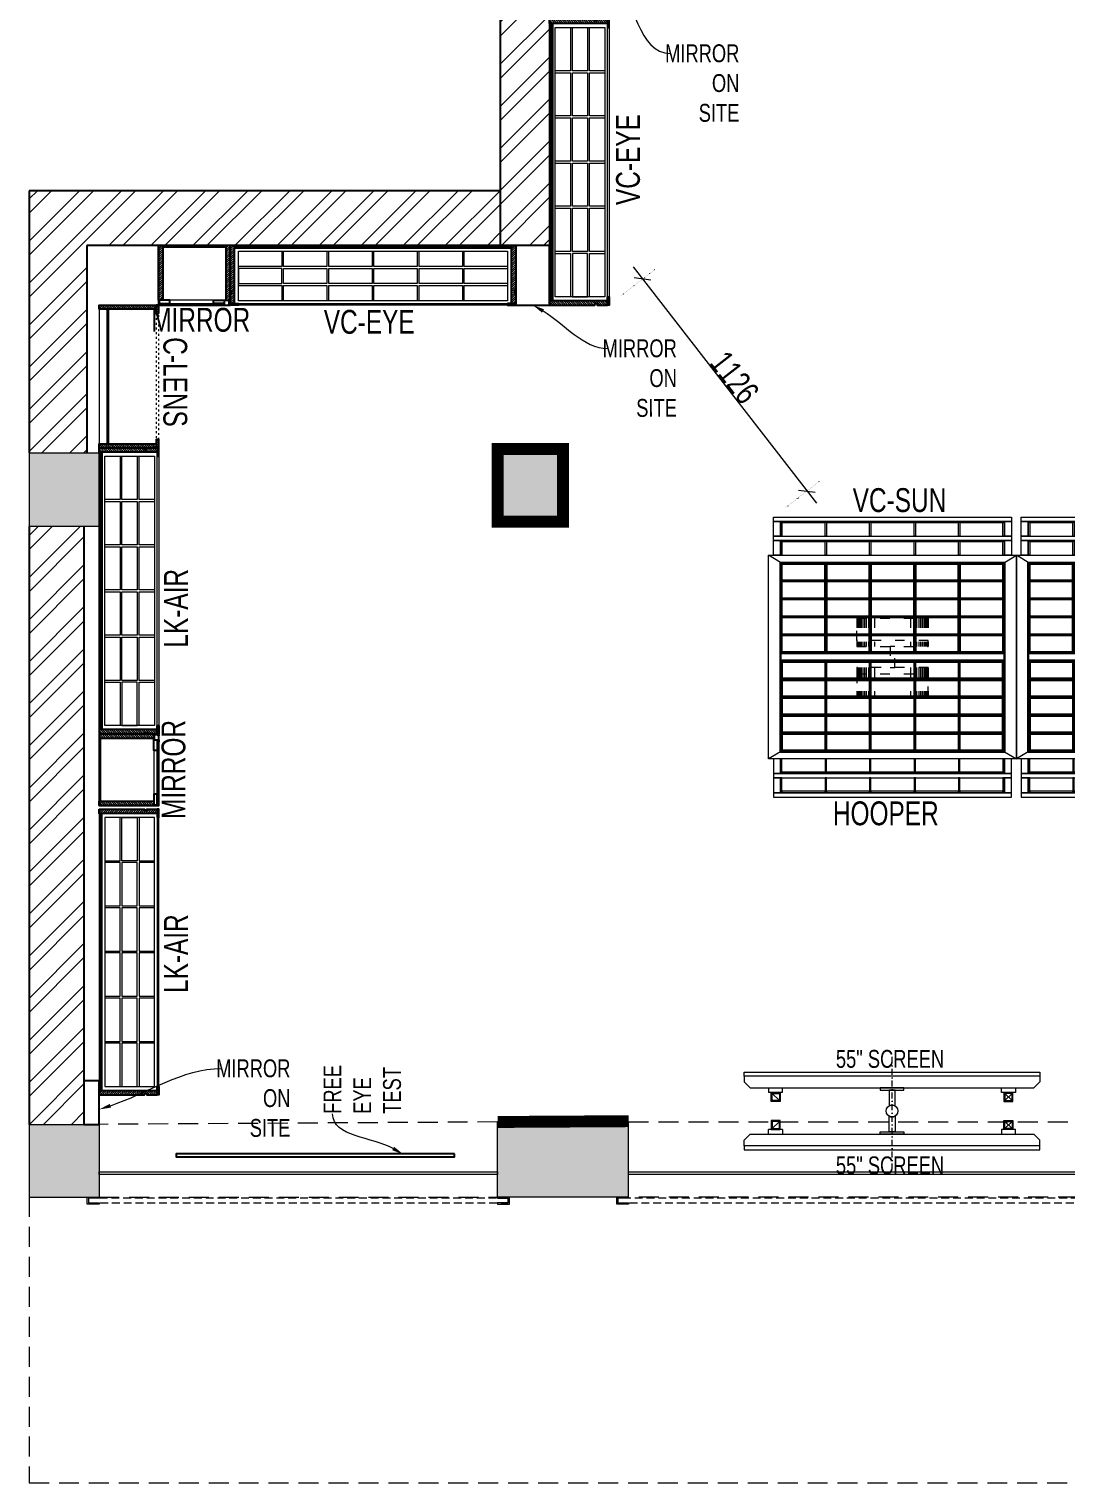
# Model space of a CAD drawing. Header units: feet. Extents: x 6760453 to 6769213, y -5286336 to -5277010.
# Drawn here: x 6760453 to 6764806, y -5286336 to -5280234 of the extents above; entities that cross this region are included whole.
import ezdxf
from ezdxf import colors
from ezdxf.entities.mleader import LeaderData, LeaderLine
from ezdxf.math import Vec2, Vec3

# ---------------------------------------------------------------- set-up
doc = ezdxf.new("R2010")
doc.units = ezdxf.units.FT
doc.header["$LTSCALE"] = 33
doc.header["$MEASUREMENT"] = 0
doc.header["$PDMODE"] = 3
doc.header["$PDSIZE"] = -1
for name, pattern in [('ACAD_ISO03W100', [30, 12, -18]), ('DASHDOT2', [0.5, 0.25, -0.125, 0, -0.125]), ('DOT2', [0.125, 0, -0.125]), ('HIDDEN', [9.525, 6.35, -3.175]), ('HIDDENX2', [0.75, 0.5, -0.25])]:
    doc.linetypes.add(name, pattern=pattern)
for name, color, linetype, lineweight in [('A-COL', 243, 'Continuous', 9), ('A-Glazing', 4, 'Continuous', 20), ('A-shutter', 8, 'Continuous', 18), ('beam', 90, 'Continuous', 9), ('column hatch', 5, 'Continuous', 0), ('HIDDEN LINE', 177, 'Continuous', 0), ('LENS-DIM', 252, 'Continuous', 5), ('LENS-PARTITION', 21, 'Continuous', 25), ('LENS-TEXT', 31, 'Continuous', 5), ('LENS_TEXT', 31, 'Continuous', 5), ('LK-EQPMT', 3, 'Continuous', 18), ('LK-FF&E FLOOR', 1, 'Continuous', 9), ('LK-FF&E WALL', 1, 'Continuous', 9), ('LK-IT', 3, 'Continuous', 18), ('LK-MIRROR', 133, 'Continuous', 13), ('LN-ELEVATION-1', 81, 'Continuous', 25), ('LN-ELEVATION-2', 103, 'Continuous', 20), ('LN-ELEVATION-3', 125, 'Continuous', 18), ('LN-ELEVATION-4', 145, 'Continuous', 13), ('LN-ELEVATION-5', 167, 'Continuous', 5), ('LN-HATCH', 251, 'Continuous', 0), ('PLANO-TXT', 252, 'Continuous', 5), ('rolling shutter', 1, 'Continuous', 5)]:
    doc.layers.add(name, color=color, linetype=linetype, lineweight=lineweight)
doc.layers.add('A-WALL', color=1, linetype='Continuous')
doc.styles.add('LK TXT', font='GILC____.TTF', dxfattribs={"height": 100})
doc.styles.get("Standard").update_dxf_attribs({"font": 'GILC____.TTF'})
doc.dimstyles.new('100MM', dxfattribs={"dimtxt": 100, "dimasz": 50, "dimexe": 65, "dimexo": 65, "dimtad": 1, "dimdec": 0, "dimtxsty": 'Standard', "dimblk": 'OBLIQUE', "dimcen": 2.5, "dimdle": 65, "dimclrd": 256, "dimclre": 256, "dimclrt": 1, "dimadec": 0, "dimazin": 0, "dimtfac": 1, "dimtdec": 0, "dimtmove": 1, "dimatfit": 3, "dimfxl": 1, "dimlwd": -1, "dimlwe": -1, "dimarcsym": 0})
pattern_1 = [(225, (-7066004.11, 5282751.5), (88.2999593, -88.2999593), []), (225, (-7066062.98, 5282751.5), (88.2999593, -88.2999593), [])]
pattern_2 = [(45, (3990327.2935, 1709214.6916), (-4.4901280605, 4.4901280605), [])]
pattern_3 = [(45, (7858054.0837, 3504049.203), (-4.4901280605, 4.4901280605), [])]

# ---------------------------------------------------------------- blocks, each defined once
blk = doc.blocks.new('*U38')
at = {"layer": 'A-shutter', "color": 5, "ltscale": 10}
for points in [[(41038450.5, -1561539.2), (41038450.5, -1561544.2), (41038405.5, -1561544.2), (41038405.5, -1561564.2), (41038450.5, -1561564.2), (41038450.5, -1561569.2), (41038400.5, -1561569.2), (41038400.5, -1561539.2)], [(41040123.5, -1561539.2), (41040123.5, -1561544.2), (41040168.5, -1561544.2), (41040168.5, -1561564.2), (41040123.5, -1561564.2), (41040123.5, -1561569.2), (41040173.5, -1561569.2), (41040173.5, -1561539.2)]]:
    blk.add_lwpolyline(points, close=True, dxfattribs=at)
at = {"layer": 'A-shutter', "color": 5, "linetype": 'HIDDENX2', "ltscale": 2}
blk.add_lwpolyline([(41038405.5, -1561544.2), (41038405.5, -1561564.2), (41040168.5, -1561564.2), (41040168.5, -1561544.2)], close=True, dxfattribs=at)
blk = doc.blocks.new('*U39')
at = {"layer": 'A-shutter', "color": 5, "ltscale": 10}
for points in [[(41038450.5, -1561539.2), (41038450.5, -1561544.2), (41038405.5, -1561544.2), (41038405.5, -1561564.2), (41038450.5, -1561564.2), (41038450.5, -1561569.2), (41038400.5, -1561569.2), (41038400.5, -1561539.2)], [(41040840.5, -1561539.2), (41040840.5, -1561544.2), (41040885.5, -1561544.2), (41040885.5, -1561564.2), (41040840.5, -1561564.2), (41040840.5, -1561569.2), (41040890.5, -1561569.2), (41040890.5, -1561539.2)]]:
    blk.add_lwpolyline(points, close=True, dxfattribs=at)
at = {"layer": 'A-shutter', "color": 5, "linetype": 'HIDDENX2', "ltscale": 2}
blk.add_lwpolyline([(41038405.5, -1561544.2), (41038405.5, -1561564.2), (41040885.5, -1561564.2), (41040885.5, -1561544.2)], close=True, dxfattribs=at)
blk = doc.blocks.new('A$C0752b630')
at = {"layer": 'column hatch'}
h = blk.add_hatch(color=8, dxfattribs=at)
h.dxf.hatch_style = 1
h.paths.add_polyline_path([(-5049, 270), (-5343, 270), (-5343, -40), (-5049, -40)])
h.paths.add_polyline_path([(-5049, -2549), (-5343, -2549), (-5343, -2854), (-5049, -2854)])
h.paths.add_polyline_path([(-2826, -2539), (-3308, -2539), (-3376, -2539), (-3376, -2854), (-2826, -2854)])
h.paths.add_polyline_path([(451, -2539), (-436, -2539), (-436, -2854), (451, -2854)])
h.paths.add_polyline_path([(3417, -2488), (3155, -2488), (3155, -2539), (2858, -2539), (2858, -2854), (3417, -2854)])
h.paths.add_polyline_path([(158, 378), (-158, 378), (-158, 0), (158, 0)])
h.paths.add_polyline_path([(-3101, 286), (-3158, 286), (-3376, 286), (-3376, -19), (-3161, -19), (-3103, -19)])
h.paths.add_polyline_path([(-3085, 3075), (-3365, 3075), (-3365, 2773), (-3085, 2773)])
h.paths.add_polyline_path([(190, 3090), (-158, 3090), (-158, 2714), (190, 2714)])
h.paths.add_polyline_path([(3417, 5272), (3105, 5272), (3105, 4860), (3417, 4860)])
h.paths.add_polyline_path([(3417, 3087), (3105, 3087), (3105, 2748), (3417, 2748)])
at = {"layer": 'LN-HATCH'}
h = blk.add_hatch(dxfattribs=at)
h.set_pattern_fill('ANSI32', color=256, scale=333, angle=180)
h.set_pattern_definition(pattern_1)
h.paths.add_polyline_path([(-3158, 2773), (-3365, 2773), (-3365, 1140), (-3158, 1140)])
h = blk.add_hatch(dxfattribs=at)
h.set_pattern_fill('ANSI32', color=256, scale=333, angle=180)
h.set_pattern_definition(pattern_1)
h.paths.add_polyline_path([(-3365, 1370), (-5343, 1370), (-5343, 270), (-5101, 270), (-5101, 1140), (-3365, 1140)])
h.paths.add_polyline_path([(-5113, -40), (-5343, -40), (-5343, -2549), (-5113, -2549)])
at = {"layer": 'A-COL'}
for p, q in [((-5343, 270), (-5049, 270)), ((-5343, 270), (-5343, -40)), ((-5049, 270), (-5049, -40)), ((-3376, -19), (-3376, 286)), ((-3376, 286), (-3158, 286)), ((-3158, 286), (-3101, 286)), ((-3101, -19), (-3101, 286)), ((-5049, -40), (-5343, -40)), ((-3161, -19), (-3376, -19)), ((-3161, -19), (-3101, -19)), ((-5343, -2549), (-5343, -2854)), ((-5343, -2549), (-5049, -2549)), ((-5049, -2549), (-5049, -2854)), ((-3376, -2854), (-3376, -2539)), ((-3376, -2539), (-3308, -2539)), ((-2826, -2539), (-3308, -2539)), ((-2826, -2854), (-2826, -2539)), ((-5343, -2854), (-5049, -2854)), ((-2826, -2854), (-3376, -2854))]:
    blk.add_line(p, q, dxfattribs=at)
at = {"layer": 'A-Glazing'}
for points in [[(-5049, -2748.1), (-3376, -2748.1), (-3376, -2760.1), (-5049, -2760.1)], [(-2826, -2748.1), (-436, -2748.1), (-436, -2760.1), (-2826, -2760.1)]]:
    blk.add_lwpolyline(points, close=True, dxfattribs=at)
at = {"layer": 'A-WALL'}
for p, q in [((-3365, 2773), (-3365, 1140)), ((-3158, 2773), (-3158, 1140)), ((-3365, 1370), (-5343, 1370)), ((-5343, 1370), (-5343, 270)), ((-3158, 1140), (-5101, 1140)), ((-5101, 1140), (-5101, 270)), ((-5343, -40), (-5343, -2549)), ((-5113, -40), (-5113, -2549))]:
    blk.add_line(p, q, dxfattribs=at)
at = {"layer": 'beam', "linetype": 'HIDDEN', "ltscale": 0.4}
for p, q in [((-5343, -2854), (-5343, -4054)), ((-5343, -4054), (3417, -4054))]:
    blk.add_line(p, q, dxfattribs=at)
for points in [[(-3376, -2539), (-5049, -2549), (-5049, -2854), (-3376, -2854)], [(-2826, -2539), (-436, -2539), (-436, -2854), (-2826, -2854)]]:
    blk.add_lwpolyline(points, close=True, dxfattribs=at)
at = {"layer": 'rolling shutter'}
for name, p in [('*U38', (-41043499.5, 1558685.2)), ('*U39', (-41041276.5, 1558685.2))]:
    blk.add_blockref(name, p, dxfattribs=at)
blk = doc.blocks.new('CLENS 600')
at = {"layer": 'LN-HATCH', "ltscale": 0.5}
h = blk.add_hatch(dxfattribs=at)
h.set_pattern_fill('ANSI31', color=256, scale=2)
h.set_pattern_definition(pattern_2)
h.paths.add_polyline_path([(-600, 0), (-582, 0), (-582, -240), (-600, -240)])
h = blk.add_hatch(dxfattribs=at)
h.set_pattern_fill('ANSI31', color=256, scale=2)
h.set_pattern_definition([(45, (3975657.573, 1709214.6916), (-4.490128061, 4.490128061), [])])
h.paths.add_polyline_path([(-18, 0), (0, 0), (0, -240), (-18, -240)])
h = blk.add_hatch(dxfattribs=at)
h.set_pattern_fill('ANSI31', color=256, scale=2)
h.set_pattern_definition([(45, (3990252.2935, 1709214.6916), (-4.4901280605, 4.4901280605), [])])
h.paths.add_polyline_path([(-582, -40), (-18, -40), (-18, -34), (-582, -34)])
h = blk.add_hatch(dxfattribs=at)
h.set_pattern_fill('ANSI31', color=256, scale=2)
h.set_pattern_definition(pattern_2)
h.paths.add_polyline_path([(-600, -250), (-565, -250), (-565, -240), (-600, -240)])
h = blk.add_hatch(dxfattribs=at)
h.set_pattern_fill('ANSI31', color=256, scale=2)
h.set_pattern_definition([(45, (3990177.2935, 1709214.6916), (-4.4901280605, 4.4901280605), [])])
h.paths.add_polyline_path([(-35, -250), (0, -250), (0, -240), (-35, -240)])
at = {"layer": 'HIDDEN LINE', "linetype": 'ACAD_ISO03W100', "ltscale": 0.02}
for p, q in [((-35, -240), (-565, -240)), ((-565, -250), (-35, -250))]:
    blk.add_line(p, q, dxfattribs=at)
at = {"layer": 'LN-ELEVATION-1', "ltscale": 0.5}
for points in [[(-600, 0), (-582, 0), (-582, -240), (-600, -240)], [(-18, 0), (0, 0), (0, -240), (-18, -240)], [(-582, -40), (-18, -40), (-18, -34), (-582, -34)], [(-600, -250), (-565, -250), (-565, -240), (-600, -240)], [(-35, -250), (0, -250), (0, -240), (-35, -240)]]:
    blk.add_lwpolyline(points, close=True, dxfattribs=at)
at = {"layer": 'LN-ELEVATION-4'}
blk.add_line((-18, 0), (-582, 0), dxfattribs=at)
blk = doc.blocks.new('VC HD 1200')
at = {"layer": 'LN-HATCH', "ltscale": 0.5}
h = blk.add_hatch(dxfattribs=at)
h.set_pattern_fill('ANSI31', color=256, scale=2)
h.set_pattern_definition([(45, (3760859.753, 1795248.936), (-4.490128061, 4.490128061), [])])
h.paths.add_polyline_path([(-1200, 250), (-1200, 60), (-1194, 60), (-1194, 50), (-1200, 50), (-1200, 6), (-1182, 6), (-1182, 250)])
h = blk.add_hatch(dxfattribs=at)
h.set_pattern_fill('ANSI31', color=256, scale=2)
h.set_pattern_definition(pattern_3)
h.paths.add_polyline_path([(0, 250), (0, 60), (-6, 60), (-6, 50), (0, 50), (0, 6), (-18, 6), (-18, 250)])
h = blk.add_hatch(dxfattribs=at)
h.set_pattern_fill('ANSI31', color=256, scale=2)
h.set_pattern_definition([(45, (7858047.0837, 3504049.203), (-4.4901280605, 4.4901280605), [])])
h.paths.add_polyline_path([(-1165, 6), (-1165, 0), (-1200, 0), (-1200, 6)])
h = blk.add_hatch(dxfattribs=at)
h.set_pattern_fill('ANSI31', color=256, scale=2)
h.set_pattern_definition(pattern_3)
h.paths.add_polyline_path([(-28, 6), (-28, 0), (0, 0), (0, 6)])
at = {"layer": 'LN-ELEVATION-1', "ltscale": 0.5}
for points in [[(-1200, 250), (-1200, 60), (-1194, 60), (-1194, 50), (-1200, 50), (-1200, 6), (-1182, 6), (-1182, 250)], [(0, 250), (0, 60), (-6, 60), (-6, 50), (0, 50), (0, 6), (-18, 6), (-18, 250)], [(-18, 238), (-1182, 238), (-1182, 244), (-18, 244)], [(-1165, 6), (-1165, 0), (-1200, 0), (-1200, 6)], [(-35, 6), (-35, 0), (0, 0), (0, 6)]]:
    blk.add_lwpolyline(points, close=True, dxfattribs=at)
at = {"layer": 'LN-ELEVATION-3', "ltscale": 0.5}
for p, q in [((-1182, 250), (-18, 250)), ((-1165, 6), (-35, 6)), ((-35, 0), (-1165, 0))]:
    blk.add_line(p, q, dxfattribs=at)
for points in [[(-1165, 226), (-35, 226), (-35, 18), (-1165, 18)], [(-1165, 226), (-983.3, 226), (-983.3, 162), (-1165, 162)], [(-975.3, 226), (-793.7, 226), (-793.7, 162), (-975.3, 162)], [(-785.7, 226), (-604, 226), (-604, 162), (-785.7, 162)], [(-596, 226), (-414.3, 226), (-414.3, 162), (-596, 162)], [(-406.3, 226), (-224.7, 226), (-224.7, 162), (-406.3, 162)], [(-216.7, 226), (-35, 226), (-35, 162), (-216.7, 162)], [(-1165, 90), (-983.3, 90), (-983.3, 154), (-1165, 154)], [(-975.3, 154), (-793.7, 154), (-793.7, 90), (-975.3, 90)], [(-785.7, 154), (-604, 154), (-604, 90), (-785.7, 90)], [(-596, 154), (-414.3, 154), (-414.3, 90), (-596, 90)], [(-406.3, 154), (-224.7, 154), (-224.7, 90), (-406.3, 90)], [(-216.7, 154), (-35, 154), (-35, 90), (-216.7, 90)], [(-1165, 82), (-983.3, 82), (-983.3, 18), (-1165, 18)], [(-975.3, 82), (-793.7, 82), (-793.7, 18), (-975.3, 18)], [(-785.7, 82), (-604, 82), (-604, 18), (-785.7, 18)], [(-596, 82), (-414.3, 82), (-414.3, 18), (-596, 18)], [(-406.3, 82), (-224.7, 82), (-224.7, 18), (-406.3, 18)], [(-216.7, 82), (-35, 82), (-35, 18), (-216.7, 18)]]:
    blk.add_lwpolyline(points, close=True, dxfattribs=at)
blk = doc.blocks.new('MIRROR')
at = {"layer": 'LN-HATCH', "ltscale": 0.5}
h = blk.add_hatch(dxfattribs=at)
h.set_pattern_fill('ANSI31', color=256, scale=2)
h.set_pattern_definition([(45, (4060433.7416, 1708720.787), (-4.4901280605, 4.4901280605), [])])
h.paths.add_polyline_path([(212.9, 101.3), (230.9, 101.3), (230.9, -127.7), (212.9, -127.7)])
h.paths.add_polyline_path([(230.9, 95.3), (494.9, 95.3), (494.9, 101.3), (230.9, 101.3)])
h.paths.add_polyline_path([(512.9, 101.3), (494.9, 101.3), (494.9, -127.7), (512.9, -127.7)])
at = {"layer": 'Defpoints'}
blk.add_lwpolyline([(512.9, 101.3), (212.9, 101.3), (212.9, -148.7), (512.9, -148.7)], close=True, dxfattribs=at)
at = {"layer": 'LN-ELEVATION-1'}
for points in [[(212.9, 101.3), (230.9, 101.3), (230.9, -127.7), (212.9, -127.7)], [(230.9, 95.3), (494.9, 95.3), (494.9, 101.3), (230.9, 101.3)], [(512.9, 101.3), (494.9, 101.3), (494.9, -127.7), (512.9, -127.7)], [(259.9, -141.7), (259.9, -127.7), (214.9, -127.7), (214.9, -148.7), (223.9, -148.7), (223.9, -147.2), (216.4, -147.2), (216.4, -141.7)], [(442.9, -141.7), (442.9, -127.7), (487.9, -127.7), (487.9, -148.7), (478.9, -148.7), (478.9, -147.2), (486.4, -147.2), (486.4, -141.7)], [(504.9, -148.7), (504.9, -147.2), (509.4, -147.2), (509.4, -129.2), (487.9, -129.2), (487.9, -127.7), (510.9, -127.7), (510.9, -148.7)]]:
    blk.add_lwpolyline(points, close=True, dxfattribs=at)
at = {"layer": 'LN-ELEVATION-2', "color": 4, "lineweight": 0}
blk.add_lwpolyline([(216.4, -141.7), (486.4, -141.7), (486.4, -147.2), (216.4, -147.2)], close=True, dxfattribs=at)
at = {"layer": 'LN-ELEVATION-2'}
blk.add_lwpolyline([(259.9, -141.7), (442.9, -141.7), (442.9, -127.7), (259.9, -127.7)], close=True, dxfattribs=at)
at = {"layer": 'LN-ELEVATION-4', "ltscale": 0.5}
blk.add_line((478.9, -148.7), (223.9, -148.7), dxfattribs=at)
blk = doc.blocks.new('ffgd')
at = {"layer": 'LN-ELEVATION-4', "linetype": 'ACAD_ISO03W100', "ltscale": 0.1}
blk.add_lwpolyline([(0, 47.3), (0, -41.5), (-20, -41.5), (-20, 47.3)], close=True, dxfattribs=at)
at = {"layer": 'LN-ELEVATION-5', "linetype": 'ACAD_ISO03W100', "ltscale": 0.1}
for p, q in [((-159.9, 165.7), (-159.9, 47.3)), ((-159.7, 165.7), (-159.7, 47.3)), ((-159.4, 165.7), (-159.4, 47.3)), ((-159, 165.7), (-159, 47.3)), ((-158.5, 165.7), (-158.5, 47.3)), ((-157.9, 165.7), (-157.9, 47.3)), ((-157.1, 165.7), (-157.1, 47.3)), ((-156.1, 165.7), (-156.1, 47.3)), ((-154.1, 165.7), (-154.1, 47.3)), ((-151.1, 165.7), (-151.1, 47.3)), ((-146.1, 165.7), (-146.1, 47.3)), ((-141.1, 165.7), (-141.1, 47.3)), ((-135.1, 165.7), (-135.1, 47.3)), ((-128.1, 165.7), (-128.1, 47.3)), ((-120.1, 165.7), (-120.1, 47.3)), ((-111.1, 165.7), (-111.1, 47.3)), ((-102.1, 165.7), (-102.1, 47.3)), ((-85, 165.7), (-85, 47.3)), ((65, 165.7), (65, 47.3)), ((82.1, 165.7), (82.1, 47.3)), ((91.1, 165.7), (91.1, 47.3)), ((100.1, 165.7), (100.1, 47.3)), ((108.1, 165.7), (108.1, 47.3)), ((115.1, 165.7), (115.1, 47.3)), ((121.1, 165.7), (121.1, 47.3)), ((126.1, 165.7), (126.1, 47.3)), ((131.1, 165.7), (131.1, 47.3)), ((134.1, 165.7), (134.1, 47.3)), ((136.1, 165.7), (136.1, 47.3)), ((137.1, 165.7), (137.1, 47.3)), ((137.9, 165.7), (137.9, 47.3)), ((138.5, 165.7), (138.5, 47.3)), ((139, 165.7), (139, 47.3)), ((139.4, 165.7), (139.4, 47.3)), ((139.7, 165.7), (139.7, 47.3)), ((139.9, 165.7), (139.9, 47.3)), ((-159.9, -41.5), (-159.9, -159.9)), ((-159.7, -41.5), (-159.7, -159.9)), ((-159.4, -41.5), (-159.4, -159.9)), ((-159, -41.5), (-159, -159.9)), ((-158.5, -41.5), (-158.5, -159.9)), ((-157.9, -41.5), (-157.9, -159.9)), ((-157.1, -41.5), (-157.1, -159.9)), ((-156.1, -41.5), (-156.1, -159.9)), ((-154.1, -41.5), (-154.1, -159.9)), ((-151.1, -41.5), (-151.1, -159.9)), ((-146.1, -41.5), (-146.1, -159.9)), ((-141.1, -41.5), (-141.1, -159.9)), ((-135.1, -41.5), (-135.1, -159.9)), ((-128.1, -41.5), (-128.1, -159.9)), ((-120.1, -41.5), (-120.1, -159.9)), ((-111.1, -41.5), (-111.1, -159.9)), ((-102.1, -41.5), (-102.1, -159.9)), ((-85, -41.5), (-85, -159.9)), ((65, -41.5), (65, -159.9)), ((82.1, -41.5), (82.1, -159.9)), ((91.1, -41.5), (91.1, -159.9)), ((100.1, -41.5), (100.1, -159.9)), ((108.1, -41.5), (108.1, -159.9)), ((115.1, -41.5), (115.1, -159.9)), ((121.1, -41.5), (121.1, -159.9)), ((126.1, -41.5), (126.1, -159.9)), ((131.1, -41.5), (131.1, -159.9)), ((134.1, -41.5), (134.1, -159.9)), ((136.1, -41.5), (136.1, -159.9)), ((137.1, -41.5), (137.1, -159.9)), ((137.9, -41.5), (137.9, -159.9)), ((138.5, -41.5), (138.5, -159.9)), ((139, -41.5), (139, -159.9)), ((139.4, -41.5), (139.4, -159.9)), ((139.7, -41.5), (139.7, -159.9)), ((139.9, -41.5), (139.9, -159.9))]:
    blk.add_line(p, q, dxfattribs=at)
for points in [[(140, 73), (140, 165.7), (-160, 165.7), (-160, 73)], [(140, -67.1), (140, -159.9), (-160, -159.9), (-160, -67.1)]]:
    blk.add_lwpolyline(points, dxfattribs=at)
for points in [[(140, 73), (140, 47.3), (-160, 47.3), (-160, 73)], [(140, -41.5), (140, -67.1), (-160, -67.1), (-160, -41.5)]]:
    blk.add_lwpolyline(points, close=True, dxfattribs=at)
blk = doc.blocks.new('EURO 1040 x 1175')
at = {"layer": 'LN-ELEVATION-1'}
for points in [[(-470, -327.4), (470, -327.4), (470, 467.6), (-470, 467.6)], [(-470, 85.1), (470, 85.1), (470, 467.6), (-470, 467.6)], [(-283.2, 85.1), (-277.2, 85.1), (-277.2, 467.6), (-283.2, 467.6)], [(-96.4, 85.1), (-90.4, 85.1), (-90.4, 467.6), (-96.4, 467.6)], [(90.4, 85.1), (96.4, 85.1), (96.4, 467.6), (90.4, 467.6)], [(277.2, 85.1), (283.2, 85.1), (283.2, 467.6), (277.2, 467.6)], [(-470, 386.6), (-283.2, 386.6), (-283.2, 392.6), (-470, 392.6)], [(-277.2, 386.6), (-96.4, 386.6), (-96.4, 392.6), (-277.2, 392.6)], [(-90.4, 386.6), (90.4, 386.6), (90.4, 392.6), (-90.4, 392.6)], [(96.4, 386.6), (277.2, 386.6), (277.2, 392.6), (96.4, 392.6)], [(283.2, 386.6), (470, 386.6), (470, 392.6), (283.2, 392.6)], [(-470, 311.2), (-283.2, 311.2), (-283.2, 317.2), (-470, 317.2)], [(-277.2, 311.2), (-96.4, 311.2), (-96.4, 317.2), (-277.2, 317.2)], [(-90.4, 311.2), (90.4, 311.2), (90.4, 317.2), (-90.4, 317.2)], [(96.4, 311.2), (277.2, 311.2), (277.2, 317.2), (96.4, 317.2)], [(283.2, 311.2), (470, 311.2), (470, 317.2), (283.2, 317.2)], [(-470, 235.8), (-283.2, 235.8), (-283.2, 241.8), (-470, 241.8)], [(-277.2, 235.8), (-96.4, 235.8), (-96.4, 241.8), (-277.2, 241.8)], [(-90.4, 235.8), (90.4, 235.8), (90.4, 241.8), (-90.4, 241.8)], [(96.4, 235.8), (277.2, 235.8), (277.2, 241.8), (96.4, 241.8)], [(283.2, 235.8), (470, 235.8), (470, 241.8), (283.2, 241.8)], [(-470, 160.4), (-283.2, 160.4), (-283.2, 166.4), (-470, 166.4)], [(-277.2, 160.4), (-96.4, 160.4), (-96.4, 166.4), (-277.2, 166.4)], [(-90.4, 160.4), (90.4, 160.4), (90.4, 166.4), (-90.4, 166.4)], [(96.4, 160.4), (277.2, 160.4), (277.2, 166.4), (96.4, 166.4)], [(283.2, 160.4), (470, 160.4), (470, 166.4), (283.2, 166.4)], [(-470, 85.1), (470, 85.1), (470, 55.1), (-470, 55.1)], [(-470, 55.1), (470, 55.1), (470, -327.4), (-470, -327.4)], [(-283.2, 55.1), (-277.2, 55.1), (-277.2, -327.4), (-283.2, -327.4)], [(-96.4, 55.1), (-90.4, 55.1), (-90.4, -327.4), (-96.4, -327.4)], [(90.4, 55.1), (96.4, 55.1), (96.4, -327.4), (90.4, -327.4)], [(277.2, 55.1), (283.2, 55.1), (283.2, -327.4), (277.2, -327.4)], [(-470, -20.3), (-283.2, -20.3), (-283.2, -26.3), (-470, -26.3)], [(-277.2, -20.3), (-96.4, -20.3), (-96.4, -26.3), (-277.2, -26.3)], [(-90.4, -20.3), (90.4, -20.3), (90.4, -26.3), (-90.4, -26.3)], [(96.4, -20.3), (277.2, -20.3), (277.2, -26.3), (96.4, -26.3)], [(283.2, -20.3), (470, -20.3), (470, -26.3), (283.2, -26.3)], [(-470, -95.7), (-283.2, -95.7), (-283.2, -101.7), (-470, -101.7)], [(-277.2, -95.7), (-96.4, -95.7), (-96.4, -101.7), (-277.2, -101.7)], [(-90.4, -95.7), (90.4, -95.7), (90.4, -101.7), (-90.4, -101.7)], [(96.4, -95.7), (277.2, -95.7), (277.2, -101.7), (96.4, -101.7)], [(283.2, -95.7), (470, -95.7), (470, -101.7), (283.2, -101.7)], [(-470, -171.1), (-283.2, -171.1), (-283.2, -177.1), (-470, -177.1)], [(-277.2, -171.1), (-96.4, -171.1), (-96.4, -177.1), (-277.2, -177.1)], [(-90.4, -171.1), (90.4, -171.1), (90.4, -177.1), (-90.4, -177.1)], [(96.4, -171.1), (277.2, -171.1), (277.2, -177.1), (96.4, -177.1)], [(283.2, -171.1), (470, -171.1), (470, -177.1), (283.2, -177.1)], [(-470, -246.4), (-283.2, -246.4), (-283.2, -252.4), (-470, -252.4)], [(-277.2, -246.4), (-96.4, -246.4), (-96.4, -252.4), (-277.2, -252.4)], [(-90.4, -246.4), (90.4, -246.4), (90.4, -252.4), (-90.4, -252.4)], [(96.4, -246.4), (277.2, -246.4), (277.2, -252.4), (96.4, -252.4)], [(283.2, -246.4), (470, -246.4), (470, -252.4), (283.2, -252.4)]]:
    blk.add_lwpolyline(points, close=True, dxfattribs=at)
for points in [[(-283.2, 461.6), (-464, 461.6), (-464, 317.2)], [(-96.4, 461.6), (-277.2, 461.6)], [(90.4, 461.6), (-90.4, 461.6)], [(277.2, 461.6), (96.4, 461.6)], [(464, 317.2), (464, 461.6), (283.2, 461.6)], [(-464, 311.2), (-464, 241.8)], [(464, 241.8), (464, 311.2)], [(-464, 235.8), (-464, 166.4)], [(464, 166.4), (464, 235.8)], [(-464, 160.4), (-464, 91.1), (-283.2, 91.1)], [(283.2, 91.1), (464, 91.1), (464, 160.4)], [(-277.2, 91.1), (-96.4, 91.1)], [(-90.4, 91.1), (90.4, 91.1)], [(96.4, 91.1), (277.2, 91.1)], [(-464, -20.3), (-464, 49.1), (-283.2, 49.1)], [(-277.2, 49.1), (-96.4, 49.1)], [(-90.4, 49.1), (90.4, 49.1)], [(96.4, 49.1), (277.2, 49.1)], [(283.2, 49.1), (464, 49.1), (464, -20.3)], [(-464, -95.7), (-464, -26.3)], [(464, -26.3), (464, -95.7)], [(-464, -171.1), (-464, -101.7)], [(464, -101.7), (464, -171.1)], [(-283.2, -321.4), (-464, -321.4), (-464, -177.1)], [(464, -177.1), (464, -321.4), (283.2, -321.4)], [(-96.4, -321.4), (-277.2, -321.4)], [(90.4, -321.4), (-90.4, -321.4)], [(277.2, -321.4), (96.4, -321.4)]]:
    blk.add_lwpolyline(points, dxfattribs=at)
at = {"layer": 'LN-ELEVATION-2'}
blk.add_lwpolyline([(-520, -357.4), (520, -357.4), (520, 497.6), (-520, 497.6)], close=True, dxfattribs=at)
for points in [[(-470, 467.6), (-520, 497.6)], [(470, 467.6), (520, 497.6)], [(-470, -327.4), (-520, -357.4)], [(470, -327.4), (520, -357.4)]]:
    blk.add_lwpolyline(points, dxfattribs=at)
at = {"layer": 'LN-ELEVATION-3'}
for points in [[(-500, 559.6), (500, 559.6), (500, 577.6), (-500, 577.6)], [(-500, 497.6), (-470, 497.6), (-470, 559.6), (-500, 559.6)], [(470, 497.6), (500, 497.6), (500, 559.6), (470, 559.6)], [(-500, -357.4), (-470, -357.4), (-470, -419.4), (-500, -419.4)], [(470, -357.4), (500, -357.4), (500, -419.4), (470, -419.4)], [(-500, -419.4), (500, -419.4), (500, -437.4), (-500, -437.4)]]:
    blk.add_lwpolyline(points, close=True, dxfattribs=at)
at = {"layer": 'LN-ELEVATION-4'}
for points in [[(-500, 639.6), (500, 639.6), (500, 657.6), (-500, 657.6)], [(-500, 577.6), (-470, 577.6), (-470, 639.6), (-500, 639.6)], [(470, 577.6), (500, 577.6), (500, 639.6), (470, 639.6)], [(-470, 497.6), (-464, 497.6), (-464, 559.6), (-470, 559.6)], [(-464, 553.6), (-283.2, 553.6), (-283.2, 559.6), (-464, 559.6)], [(-283.2, 497.6), (-277.2, 497.6), (-277.2, 559.6), (-283.2, 559.6)], [(-277.2, 553.6), (-96.4, 553.6), (-96.4, 559.6), (-277.2, 559.6)], [(-96.4, 497.6), (-90.4, 497.6), (-90.4, 559.6), (-96.4, 559.6)], [(-90.4, 553.6), (90.4, 553.6), (90.4, 559.6), (-90.4, 559.6)], [(90.4, 497.6), (96.4, 497.6), (96.4, 559.6), (90.4, 559.6)], [(96.4, 553.6), (277.2, 553.6), (277.2, 559.6), (96.4, 559.6)], [(277.2, 497.6), (283.2, 497.6), (283.2, 559.6), (277.2, 559.6)], [(283.2, 553.6), (464, 553.6), (464, 559.6), (283.2, 559.6)], [(464, 497.6), (470, 497.6), (470, 559.6), (464, 559.6)], [(-470, -357.4), (-464, -357.4), (-464, -419.4), (-470, -419.4)], [(-283.2, -357.4), (-277.2, -357.4), (-277.2, -419.4), (-283.2, -419.4)], [(-96.4, -357.4), (-90.4, -357.4), (-90.4, -419.4), (-96.4, -419.4)], [(90.4, -357.4), (96.4, -357.4), (96.4, -419.4), (90.4, -419.4)], [(277.2, -357.4), (283.2, -357.4), (283.2, -419.4), (277.2, -419.4)], [(464, -357.4), (470, -357.4), (470, -419.4), (464, -419.4)], [(-464, -413.4), (-283.2, -413.4), (-283.2, -419.4), (-464, -419.4)], [(-277.2, -413.4), (-96.4, -413.4), (-96.4, -419.4), (-277.2, -419.4)], [(-90.4, -413.4), (90.4, -413.4), (90.4, -419.4), (-90.4, -419.4)], [(96.4, -413.4), (277.2, -413.4), (277.2, -419.4), (96.4, -419.4)], [(283.2, -413.4), (464, -413.4), (464, -419.4), (283.2, -419.4)], [(-500, -437.4), (-470, -437.4), (-470, -499.4), (-500, -499.4)], [(470, -437.4), (500, -437.4), (500, -499.4), (470, -499.4)], [(-500, -499.4), (500, -499.4), (500, -517.4), (-500, -517.4)]]:
    blk.add_lwpolyline(points, close=True, dxfattribs=at)
at = {"layer": 'LN-ELEVATION-5'}
for points in [[(-470, 577.6), (-464, 577.6), (-464, 639.6), (-470, 639.6)], [(-464, 633.6), (-283.2, 633.6), (-283.2, 639.6), (-464, 639.6)], [(-283.2, 577.6), (-277.2, 577.6), (-277.2, 639.6), (-283.2, 639.6)], [(-277.2, 633.6), (-96.4, 633.6), (-96.4, 639.6), (-277.2, 639.6)], [(-96.4, 577.6), (-90.4, 577.6), (-90.4, 639.6), (-96.4, 639.6)], [(-90.4, 633.6), (90.4, 633.6), (90.4, 639.6), (-90.4, 639.6)], [(90.4, 577.6), (96.4, 577.6), (96.4, 639.6), (90.4, 639.6)], [(96.4, 633.6), (277.2, 633.6), (277.2, 639.6), (96.4, 639.6)], [(277.2, 577.6), (283.2, 577.6), (283.2, 639.6), (277.2, 639.6)], [(283.2, 633.6), (464, 633.6), (464, 639.6), (283.2, 639.6)], [(464, 577.6), (470, 577.6), (470, 639.6), (464, 639.6)], [(-470, -437.4), (-464, -437.4), (-464, -499.4), (-470, -499.4)], [(-283.2, -437.4), (-277.2, -437.4), (-277.2, -499.4), (-283.2, -499.4)], [(-96.4, -437.4), (-90.4, -437.4), (-90.4, -499.4), (-96.4, -499.4)], [(90.4, -437.4), (96.4, -437.4), (96.4, -499.4), (90.4, -499.4)], [(277.2, -437.4), (283.2, -437.4), (283.2, -499.4), (277.2, -499.4)], [(464, -437.4), (470, -437.4), (470, -499.4), (464, -499.4)], [(-464, -493.4), (-283.2, -493.4), (-283.2, -499.4), (-464, -499.4)], [(-277.2, -493.4), (-96.4, -493.4), (-96.4, -499.4), (-277.2, -499.4)], [(-90.4, -493.4), (90.4, -493.4), (90.4, -499.4), (-90.4, -499.4)], [(96.4, -493.4), (277.2, -493.4), (277.2, -499.4), (96.4, -499.4)], [(283.2, -493.4), (464, -493.4), (464, -499.4), (283.2, -499.4)]]:
    blk.add_lwpolyline(points, close=True, dxfattribs=at)
at = {"layer": 'LENS-DIM'}
blk.add_blockref('ffgd', (10, 67.1), dxfattribs=at)
blk = doc.blocks.new('55INCH')
at = {"layer": 'LK-EQPMT', "ltscale": 12}
for p, q in [((2111558.8, 1135690.5), (2111583.2, 1135690.5)), ((2111583.2, 1135690.5), (2111607.7, 1135666)), ((2111607.7, 1134473.9), (2111607.7, 1135666)), ((2111607.7, 1135587.9), (2111627.2, 1135587.9)), ((2111627.2, 1135587.9), (2111627.2, 1135529.3)), ((2111627.2, 1135529.3), (2111607.7, 1135529.3)), ((2111627.2, 1134610.6), (2111607.7, 1134610.6)), ((2111627.2, 1134610.6), (2111627.2, 1134552)), ((2111607.7, 1134552), (2111627.2, 1134552)), ((2111583.2, 1134449.5), (2111607.7, 1134473.9)), ((2111558.8, 1134449.5), (2111583.2, 1134449.5))]:
    blk.add_line(p, q, dxfattribs=at)
at = {"layer": 'LK-EQPMT'}
for p, q in [((2111661.6, 1135543.3), (2111631, 1135573.9)), ((2111661.6, 1135573.9), (2111631, 1135543.3)), ((2111661.6, 1134597.1), (2111631, 1134566.5))]:
    blk.add_line(p, q, dxfattribs=at)
at = {"layer": 'LK-EQPMT', "ltscale": 12}
blk.add_lwpolyline([(2111542.6, 1135690.5), (2111558.8, 1135690.5), (2111558.8, 1134449.5), (2111542.6, 1134449.5)], close=True, dxfattribs=at)
at = {"layer": 'LK-EQPMT'}
for points in [[(2111627.2, 1135577.7), (2111627.2, 1135539.5), (2111665.4, 1135539.5), (2111665.4, 1135577.7)], [(2111631, 1135573.9), (2111631, 1135543.3), (2111661.6, 1135543.3), (2111661.6, 1135573.9)], [(2111627.2, 1134562.7), (2111627.2, 1134600.9), (2111665.4, 1134600.9), (2111665.4, 1134562.7)], [(2111631, 1134566.5), (2111631, 1134597.1), (2111661.6, 1134597.1), (2111661.6, 1134566.5)]]:
    blk.add_lwpolyline(points, close=True, dxfattribs=at)
blk = doc.blocks.new('_Oblique')
at = {"color": 0, "lineweight": -2}
blk.add_line((-0.5, -0.5), (0.5, 0.5), dxfattribs=at)
blk = doc.blocks.new('*D45')
at = {"layer": 'Defpoints', "color": 0}
for p in [(6762888.2, -5281392.2), (6763718.9, -5282173.1), (6763578.2, -5282282.2)]:
    blk.add_point(p, dxfattribs=at)
at = {"layer": 'LENS-DIM', "linetype": 'DOT2'}
for p, q in [((6762939.5, -5281352.4), (6763080.2, -5281243.3)), ((6763629.5, -5282242.4), (6763770.2, -5282133.3))]:
    blk.add_line(p, q, dxfattribs=at)
at = {"layer": 'LENS-DIM'}
blk.add_line((6762989, -5281231.8), (6763758.7, -5282224.5), dxfattribs=at)
at = {"layer": 'LENS-DIM', "xscale": 50, "yscale": 50, "zscale": 50}
for p, rotation in [((6763028.9, -5281283.1), 127.7857379607932), ((6763718.9, -5282173.1), 307.7857379607932)]:
    blk.add_blockref('_Oblique', p, dxfattribs=dict(at, rotation=rotation))
at = {"layer": 'LENS-DIM', "color": 1, "insert": (6763414.8, -5281696.4), "char_height": 100, "attachment_point": 5, "rotation": 307.78574}
blk.add_mtext('1126', dxfattribs=at)

msp = doc.modelspace()

# ---------------------------------------------------------------- linework, layer by layer
msp.add_lwpolyline([(6762239.2, -5284955.3), (6761071.2, -5284955.3), (6761071.2, -5284967.3), (6762239.2, -5284967.3)], close=True)
at = {"layer": 'LENS-PARTITION'}
for points in [[(6762497.3, -5281392.2), (6762638.2, -5281392.2), (6762638.2, -5281142.2), (6762497.3, -5281142.2)], [(6760747.2, -5284649.2), (6760683.2, -5284649.2), (6760683.2, -5284831.2), (6760747.2, -5284831.2)]]:
    msp.add_lwpolyline(points, close=True, dxfattribs=at)
at = {"layer": 'LK-IT', "color": 1, "linetype": 'DASHDOT2', "ltscale": 3}
msp.add_line((6764076.3, -5285019.6), (6764076.3, -5284530.6), dxfattribs=at)
at = {"layer": 'LK-IT'}
for points in [[(6764126.3, -5284677.7), (6764026.3, -5284677.7), (6764026.3, -5284687.7), (6764126.3, -5284687.7)], [(6764126.3, -5284872.5), (6764026.3, -5284872.5), (6764026.3, -5284862.5), (6764126.3, -5284862.5)]]:
    msp.add_lwpolyline(points, close=True, dxfattribs=at)
for points in [[(6764088.8, -5284753.4), (6764088.8, -5284687.7), (6764063.8, -5284687.7), (6764063.8, -5284753.4, -0.267949), (6764088.8, -5284753.4, 1)], [(6764088.8, -5284796.7), (6764088.8, -5284862.5), (6764063.8, -5284862.5), (6764063.8, -5284796.7, 0.267949), (6764088.8, -5284796.7, -1)]]:
    msp.add_lwpolyline(points, format="xyb", dxfattribs=at)
at = {"layer": 'LK-IT', "color": 1}
msp.add_circle((6764076.3, -5284775.1), 25, dxfattribs=at)
at = {"layer": 'LK-MIRROR', "linetype": 'ACAD_ISO03W100', "ltscale": 0.05, "const_width": 50}
msp.add_lwpolyline([(6762420.2, -5281996.2), (6762695.2, -5281996.2), (6762695.2, -5282301.2), (6762420.2, -5282301.2)], close=True, dxfattribs=at)
msp.add_lwpolyline([(6762420.2, -5284821.2), (6762970.2, -5284817.9)], dxfattribs=at)

# ---------------------------------------------------------------- block references
at = {"layer": 'LENS-DIM', "color": 2}
msp.add_blockref('A$C0752b630', (6765796.2, -5282282.2), dxfattribs=at)
at = {"layer": 'LK-FF&E FLOOR', "xscale": -1}
for p in [(6764078.2, -5282939.8), (6765118.2, -5282939.8)]:
    msp.add_blockref('EURO 1040 x 1175', p, dxfattribs=at)
at = {"layer": 'LK-FF&E WALL'}
for name, p, rotation in [('VC HD 1200', (6762888.2, -5280192.2), 90.00000000000003), ('CLENS 600', (6760747.3, -5281392.2), 89.99999999999999), ('VC HD 1200', (6760997.3, -5281992.2), 90.00000000000003), ('MIRROR', (6760848.6, -5283705.2), 90)]:
    msp.add_blockref(name, p, dxfattribs=dict(at, rotation=rotation))
for name, p in [('MIRROR', (6760784.3, -5281243.5)), ('VC HD 1200', (6762497.3, -5281392.2))]:
    msp.add_blockref(name, p, dxfattribs=at)
at = {"layer": 'LK-FF&E WALL', "xscale": -1, "rotation": 90}
msp.add_blockref('VC HD 1200', (6760997.3, -5284707.8), dxfattribs=at)
at = {"layer": 'LK-IT', "rotation": 270}
msp.add_blockref('55INCH', (5629006.3, -3173070), dxfattribs=at)
at = {"layer": 'LK-IT', "xscale": -1, "rotation": 270}
msp.add_blockref('55INCH', (5629006.3, -7396480.2), dxfattribs=at)

# ---------------------------------------------------------------- texts
at = {"layer": 'LENS-TEXT', "color": 0, "linetype": 'Continuous', "ltscale": 3, "char_height": 75, "width": 783.964, "attachment_point": 5, "style": 'LK TXT'}
for insert in [(6764067.8, -5284556.9), (6764067.8, -5285003.9)]:
    msp.add_mtext('\\pt225;55" SCREEN', dxfattribs=dict(at, insert=insert))
at = {"layer": 'LENS_TEXT', "linetype": 'Continuous', "ltscale": 3, "insert": (6761173.9, -5281454.9), "char_height": 100, "width": 324.474, "attachment_point": 5, "style": 'LK TXT'}
msp.add_mtext('{\\C7;MIRROR}', dxfattribs=at)
at = {"layer": 'LENS_TEXT', "linetype": 'Continuous', "ltscale": 3, "insert": (6761059.9, -5283341.7), "char_height": 100, "width": 324.474, "attachment_point": 5, "rotation": 90, "style": 'LK TXT'}
msp.add_mtext('{\\C7;MIRROR}', dxfattribs=at)
at = {"layer": 'PLANO-TXT', "linetype": 'Continuous', "ltscale": 3, "char_height": 100, "attachment_point": 5, "style": 'LK TXT'}
for s, insert, width, rotation in [('VC-EYE', (6762968.3, -5280781.8), 244.677, 90), ('C-LENS', (6761066.3, -5281715.2), 287.047, 270), ('LK-AIR', (6761069.8, -5282665.1), 244.677, 90), ('LK-AIR', (6761069.8, -5284114.7), 244.677, 90)]:
    msp.add_mtext(s, dxfattribs=dict(at, insert=insert, width=width, rotation=rotation))
for s, insert, width in [('VC-EYE', (6761881.4, -5281463.4), 244.677), ('VC-SUN', (6764107.5, -5282211.6), 244.677), ('HOOPER', (6764050.1, -5283526.4), 421.567)]:
    msp.add_mtext(s, dxfattribs=dict(at, insert=insert, width=width))

# ---------------------------------------------------------------- dimensions: what is measured, and where the dimension line sits
at = {"layer": 'LENS-DIM', "color": 2}
dim = msp.add_aligned_dim(p1=(6762888.2, -5281392.2), p2=(6763578.2, -5282282.2), distance=178, dimstyle='100MM', dxfattribs=at)
dim.commit()
dim.dimension.update_dxf_attribs({"geometry": '*D45', "text_midpoint": (6763414.8, -5281696.4)})

# ---------------------------------------------------------------- leaders
at = {"layer": 'LENS-TEXT', "color": 0, "linetype": 'Continuous', "ltscale": 3}
ml = msp.add_multileader_mtext('Standard', dxfattribs=at)
ml.set_content('\\pxqr,t3;{\\C0;MIRROR ON SITE}', color=1)
ml.set_leader_properties(color=256, linetype='ByLayer', lineweight=-1)
ml.build(insert=Vec2(0, 0))
ml.multileader.update_dxf_attribs({"leader_type": 2, "dogleg_length": 0.36, "arrow_head_size": 50})
ctx = ml.context
ctx.base_point, ctx.char_height, ctx.arrow_head_size, ctx.landing_gap_size, ctx.plane_origin, ctx.plane_x_axis, ctx.plane_y_axis = Vec3(6763145.7, -5280336.2), 75, 50, 0.09, Vec3(6769609, -5278653.9), Vec3(0.999999, 0.001097), Vec3(-0.001097, 0.999999)
notes = []
notes.append((ctx, [(1, (1, 1, 0), (6763145.3, -5280336.2), (0.999999, 0.001097), 0.36, [(1, [(6762888.2, -5279965.2)], 0, [])])]))
ctx.mtext.insert, ctx.mtext.text_direction, ctx.mtext.rotation, ctx.mtext.width, ctx.mtext.flow_direction = Vec3(6763145.7, -5280298.2), Vec3(0.999999, 0.001097), 0.001097, 289.544, 5
ml = msp.add_multileader_mtext('Standard', dxfattribs=at)
ml.set_content('\\pxqr,t3;{\\C0;MIRROR ON SITE}', color=1)
ml.set_leader_properties(color=256, linetype='ByLayer', lineweight=-1)
ml.build(insert=Vec2(0, 0))
ml.multileader.update_dxf_attribs({"leader_type": 2, "dogleg_length": 0.36, "arrow_head_size": 50})
ctx = ml.context
ctx.base_point, ctx.char_height, ctx.arrow_head_size, ctx.landing_gap_size, ctx.plane_origin, ctx.plane_x_axis, ctx.plane_y_axis = Vec3(6762883.2, -5281574.6), 75, 50, 0.09, Vec3(6769346.6, -5279892.3), Vec3(0.999999, 0.001097), Vec3(-0.001097, 0.999999)
notes.append((ctx, [(1, (1, 1, 0), (6762882.9, -5281574.6), (0.999999, 0.001097), 0.36, [(1, [(6762567.7, -5281392.2)], 0, [])])]))
ctx.mtext.insert, ctx.mtext.text_direction, ctx.mtext.rotation, ctx.mtext.width, ctx.mtext.flow_direction = Vec3(6762883.3, -5281536.6), Vec3(0.999999, 0.001097), 0.001097, 289.544, 5
ml = msp.add_multileader_mtext('Standard', dxfattribs=at)
ml.set_content('\\pxqr,t3;{\\C0;MIRROR ON SITE}', color=1)
ml.set_leader_properties(color=256, linetype='ByLayer', lineweight=-1)
ml.build(insert=Vec2(0, 0))
ml.multileader.update_dxf_attribs({"leader_type": 2, "dogleg_length": 0.36, "arrow_head_size": 50})
ctx = ml.context
ctx.base_point, ctx.char_height, ctx.arrow_head_size, ctx.landing_gap_size, ctx.plane_origin, ctx.plane_x_axis, ctx.plane_y_axis = Vec3(6761260.7, -5284596.7), 75, 50, 0.09, Vec3(6767724.1, -5282914.4), Vec3(0.999999, 0.001097), Vec3(-0.001097, 0.999999)
notes.append((ctx, [(1, (1, 1, 0), (6761260.4, -5284596.7), (0.999999, 0.001097), 0.36, [(1, [(6760747.2, -5284768.8)], 0, [])])]))
ctx.mtext.insert, ctx.mtext.text_direction, ctx.mtext.rotation, ctx.mtext.width, ctx.mtext.flow_direction = Vec3(6761260.8, -5284558.7), Vec3(0.999999, 0.001097), 0.001097, 289.544, 5
at = {"layer": 'LENS_TEXT', "color": 1, "linetype": 'Continuous', "ltscale": 3}
ml = msp.add_multileader_mtext('Standard', dxfattribs=at)
ml.set_content('{\\C256;FREE EYE TEST}', color=1)
ml.set_leader_properties(color=256, linetype='ByLayer', lineweight=-1)
ml.build(insert=Vec2(0, 0))
ml.multileader.update_dxf_attribs({"leader_type": 2, "dogleg_length": 0.36, "arrow_head_size": 50})
ctx = ml.context
ctx.base_point, ctx.char_height, ctx.arrow_head_size, ctx.landing_gap_size, ctx.plane_origin, ctx.plane_x_axis, ctx.plane_y_axis = Vec3(6761727.4, -5284787.2), 75, 50, 0.09, Vec3(6760365, -5286065), Vec3(0, 1), Vec3(-1, 0)
notes.append((ctx, [(0, (1, 1, 0), (6761727.4, -5284787.6), (0, 1), 0.36, [(1, [(6762025.2, -5284957.4)], 0, [])])]))
ctx.mtext.insert, ctx.mtext.text_direction, ctx.mtext.rotation, ctx.mtext.width, ctx.mtext.flow_direction = Vec3(6761689.4, -5284787.1), Vec3(0, 1), 1.570796, 354.238, 5
for ctx, leaders in notes:
    for number, flags, end, landing, length, lines in leaders:
        leader = LeaderData()
        leader.index, (leader.has_last_leader_line, leader.has_dogleg_vector, leader.attachment_direction) = number, flags
        leader.last_leader_point, leader.dogleg_vector, leader.dogleg_length = Vec3(end), Vec3(landing), length
        for number, points, colour, breaks in lines:
            line = LeaderLine()
            line.index, line.vertices, line.color, line.breaks = number, Vec3.list(points), colors.encode_raw_color(colour), breaks
            leader.lines.append(line)
        ctx.leaders.append(leader)

doc.saveas('drawing.dxf')
